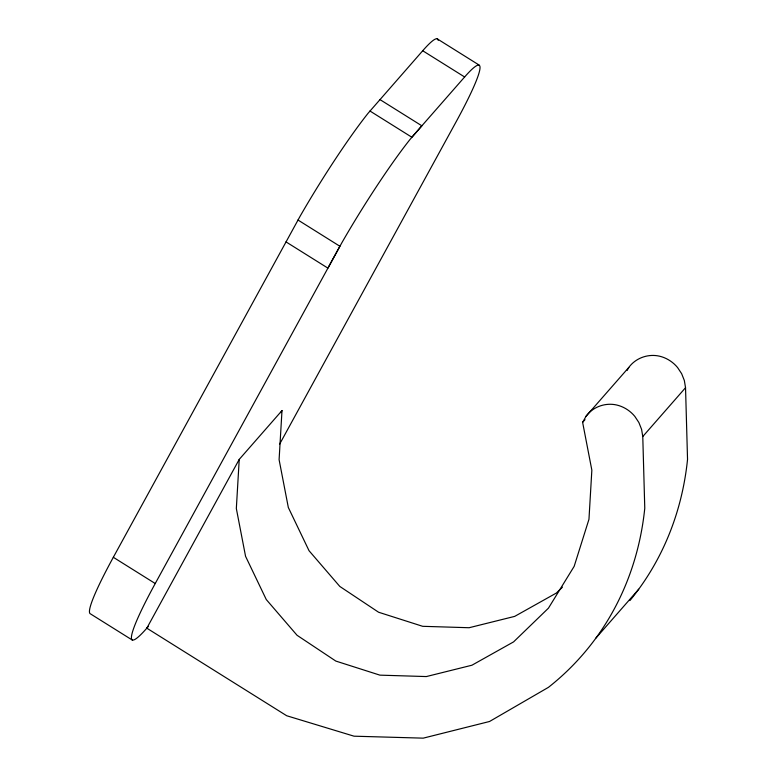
<?xml version="1.0" encoding="UTF-8"?>
<svg xmlns="http://www.w3.org/2000/svg" width="777" height="777" viewBox="0 0 777 777"><rect width="100%" height="100%" fill="white"/><g stroke="black" fill="none" stroke-linecap="round" stroke-linejoin="round"><path stroke-width="1.17" d="M562.441 587.159L556.342 593.055L514.695 616.384L469.104 627.729L422.678 626.311L378.584 612.237L339.821 586.45L309.042 550.718L288.325 507.488L279.098 459.683L281.993 410.567L239.229 459.401L236.334 508.517L245.561 556.313L266.278 599.553L297.057 635.285L335.819 661.072L379.914 675.145L426.34 676.563L471.93 665.219L513.578 641.889L548.445 608.168L574.164 566.346L588.966 519.279L591.851 470.163L582.624 422.358L586.052 416.258L628.816 367.424C635.712 357.954 648.183 353.535 659.547 356.196A29.225 24.913 41.2 0 1 677.593 367.56L681.643 373.688L684.343 380.507L685.537 387.704L687.538 459.382A344.774 293.939 41.2 0 1 629.904 600.592M132.304 640.063L90.394 613.83A124.194 12.063 -58 0 1 113.325 557.294L300.077 216.288A109.78 10.664 -58 0 1 368.143 113.189L422.717 50.748A124.194 12.063 -58 0 1 438.17 40.336M586.052 416.258C592.948 406.789 605.419 402.369 616.783 405.031A29.225 24.913 41.2 0 1 634.828 416.394L638.879 422.523L641.579 429.341L642.773 436.538L644.774 508.216A344.774 293.939 41.2 0 1 548.436 687.344L489.529 721.493L423.222 738.15L354.04 736.188L286.694 715.743L146.824 628.175A124.194 12.063 -58 0 1 155.235 583.527L339.889 246.26L297.979 220.017M239.229 459.401L146.824 628.175L148.407 626.369M280.827 412.694L281.993 410.567M627.097 370.474L628.816 367.424M422.717 50.748L464.627 76.981L411.859 137.238L369.949 111.004M582.624 422.358L585.003 419.648M642.773 436.538L685.537 387.704M595.949 638.053L638.713 589.219M437.237 38.85L479.147 65.083M379.953 99.573L421.862 125.816L410.052 139.423A109.78 10.664 -58 0 0 341.987 242.521L327.913 268.123L286.014 241.89M113.325 557.294L155.235 583.527M464.627 76.981A124.194 12.063 -58 0 1 456.216 121.62L283.537 437.024A124.194 12.063 -58 0 1 279.506 444.298"/></g></svg>
